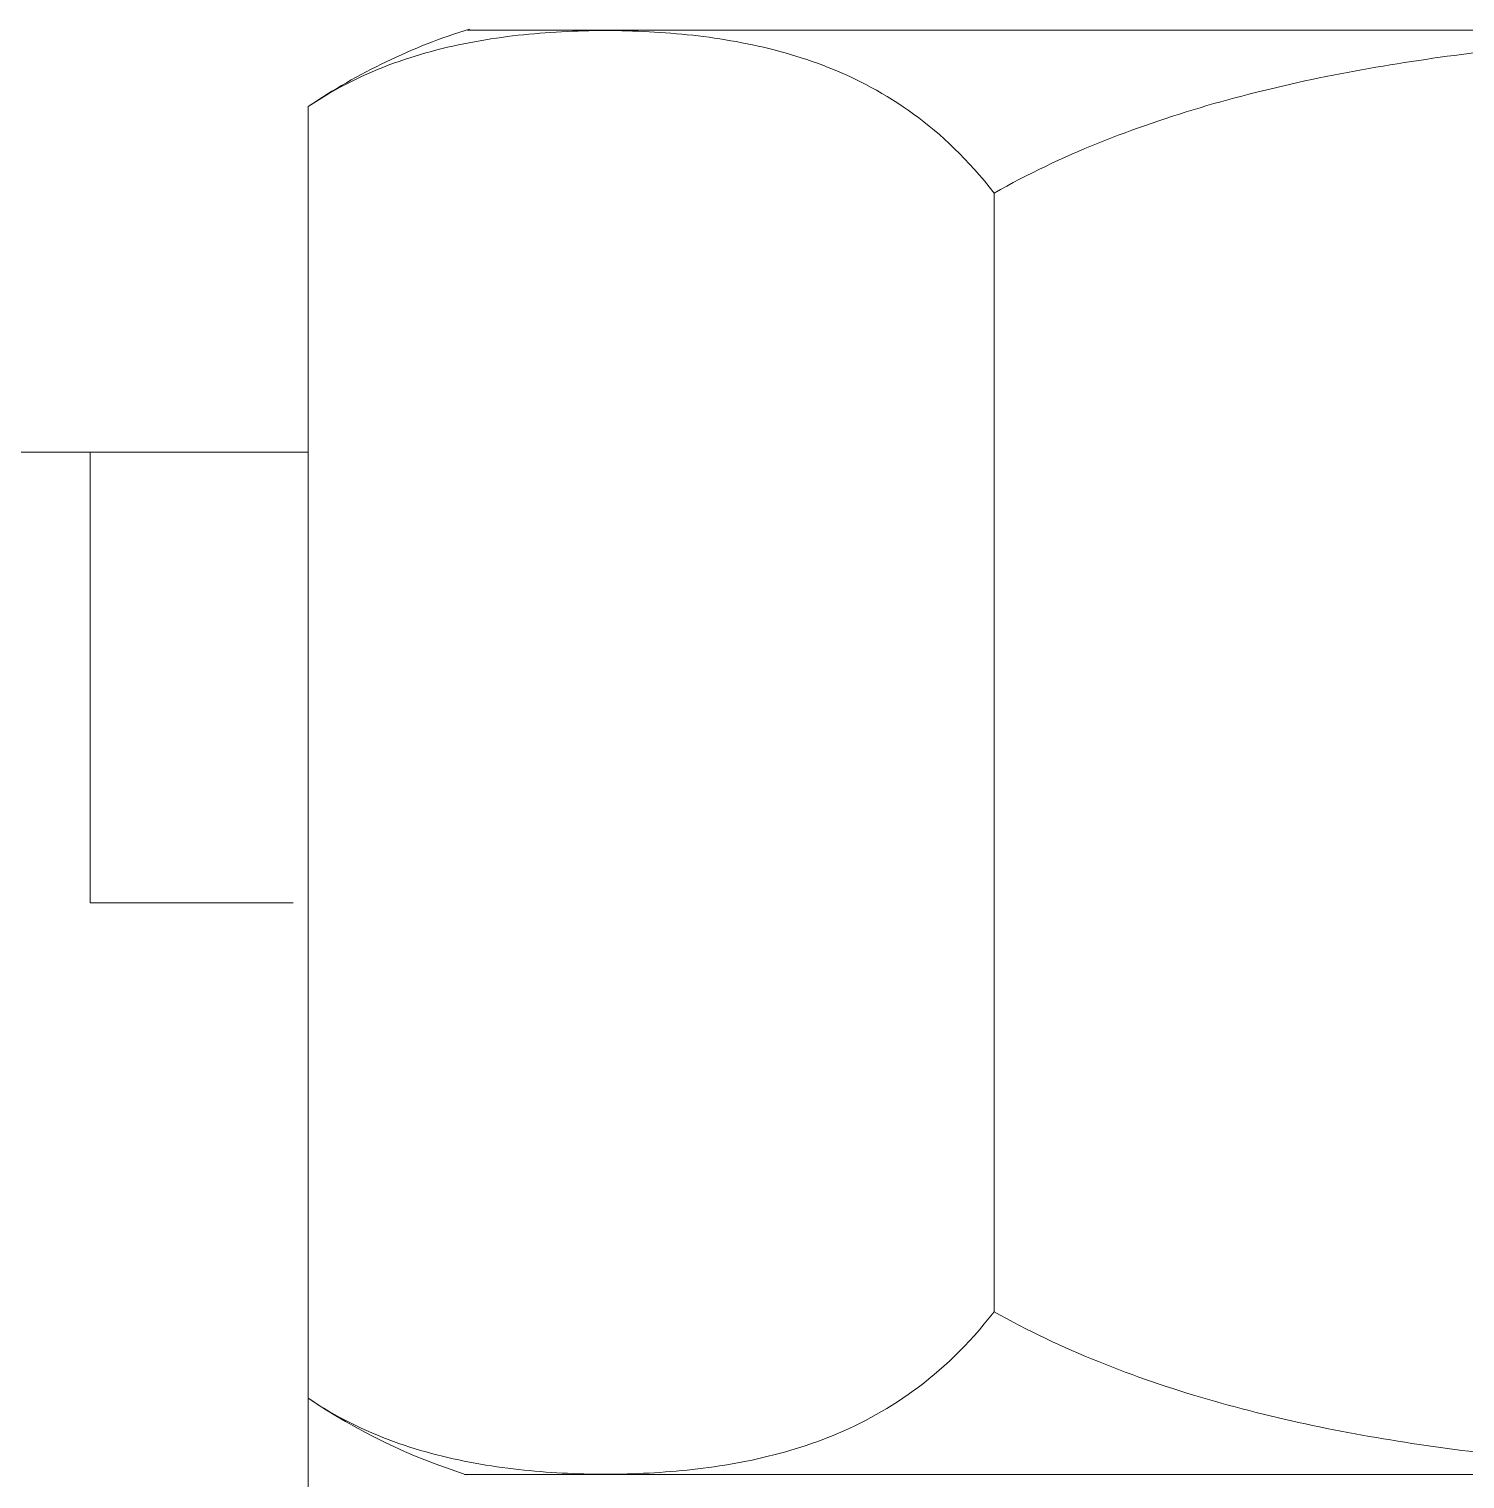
# Model space of a CAD drawing. Extents: x -976302 to -776254, y 5665 to 231437.
# Drawn here: x -803169.89 to -803121.78, y 81936.29 to 81984.87 of the extents above; entities that cross this region are included whole.
import ezdxf

# ---------------------------------------------------------------- set-up
doc = ezdxf.new("R2010")
doc.units = 0
doc.header["$LTSCALE"] = 1000
doc.header["$MEASUREMENT"] = 0

# ---------------------------------------------------------------- blocks, each defined once
blk = doc.blocks.new('*U19')
at = {"color": 7, "linetype": 'Continuous', "lineweight": 15}
for p, q in [((-15797.8494, -17346.0746), (-15797.8494, -17337.537)), ((-15793.316, -17345.5033), (-15793.316, -17338.1084)), ((-15806.238, -17339.8223), (-15797.8494, -17339.8223)), ((-15799.2889, -17339.8223), (-15799.2889, -17342.8005)), ((-15797.9486, -17342.8005), (-15799.2889, -17342.8005)), ((-15797.8493, -17352.033), (-15797.8493, -17343.4954))]:
    blk.add_line(p, q, dxfattribs=at)
for centre, start, end in [((-15795.5814, -17340.8871), 107.26827, 124.07242), ((-15795.5814, -17342.7245), 235.90005, 252.41117)]:
    blk.add_arc(centre, 4.0456, start, end, dxfattribs=at)
for points, knots in [([(-15797.8495, -17337.5371), (-15797.6624, -17337.4104), (-15797.4737, -17337.3195), (-15797.0945, -17337.1813), (-15796.9039, -17337.1342), (-15796.5216, -17337.0682), (-15796.3298, -17337.0492), (-15795.9453, -17337.0312), (-15795.7524, -17337.0324), (-15795.3671, -17337.0555), (-15795.1749, -17337.0774), (-15794.792, -17337.1509), (-15794.6012, -17337.2025), (-15794.2219, -17337.3526), (-15794.0321, -17337.4519), (-15793.664, -17337.7202), (-15793.4856, -17337.8881), (-15793.316, -17338.1084)], [0, 0, 0, 0, 0.125, 0.125, 0.25, 0.25, 0.375, 0.375, 0.5, 0.5, 0.625, 0.625, 0.75, 0.75, 0.875, 0.875, 1, 1, 1, 1]), ([(-15787.3761, -17337.0316), (-15787.3931, -17337.0316), (-15787.9321, -17337.0316), (-15789.0099, -17337.0316), (-15790.5465, -17337.0316), (-15792.0072, -17337.0316), (-15793.3236, -17337.0316), (-15794.4828, -17337.0316), (-15795.4292, -17337.0316), (-15796.1601, -17337.0316), (-15796.6158, -17337.0316), (-15796.8229, -17337.0316), (-15796.7869, -17337.0316), (-15796.7787, -17337.0316)], [0, 0, 0, 0, 0.003434, 0.109279, 0.218194, 0.324038, 0.432953, 0.538797, 0.647712, 0.753557, 0.862471, 0.968316, 1, 1, 1, 1]), ([(-15793.316, -17338.1084), (-15792.8693, -17337.8565), (-15792.3954, -17337.6723), (-15791.4218, -17337.3886), (-15790.9182, -17337.2891), (-15789.912, -17337.1459), (-15789.4066, -17337.1012), (-15788.6465, -17337.0584), (-15788.3928, -17337.0483), (-15787.8849, -17337.0349), (-15787.6318, -17337.0316), (-15787.3761, -17337.0316)], [0, 0, 0, 0, 0.25, 0.25, 0.5, 0.5, 0.75, 0.75, 0.875, 0.875, 1, 1, 1, 1]), ([(-15793.316, -17345.5033), (-15793.4864, -17345.7246), (-15793.6653, -17345.8927), (-15794.034, -17346.1609), (-15794.2249, -17346.2606), (-15794.6053, -17346.4105), (-15794.7959, -17346.4617), (-15795.1776, -17346.5346), (-15795.3687, -17346.5563), (-15795.7513, -17346.5792), (-15795.9428, -17346.5804), (-15796.3261, -17346.5628), (-15796.5179, -17346.544), (-15796.9021, -17346.4779), (-15797.0946, -17346.4304), (-15797.4751, -17346.2916), (-15797.6637, -17346.2004), (-15797.8495, -17346.0746)], [0, 0, 0, 0, 0.125, 0.125, 0.25, 0.25, 0.375, 0.375, 0.5, 0.5, 0.625, 0.625, 0.75, 0.75, 0.875, 0.875, 1, 1, 1, 1]), ([(-15787.3799, -17346.58), (-15787.8882, -17346.58), (-15788.3953, -17346.5675), (-15789.4067, -17346.5104), (-15789.9109, -17346.4658), (-15790.9145, -17346.3232), (-15791.4171, -17346.2242), (-15792.15, -17346.0109), (-15792.3906, -17345.929), (-15792.8626, -17345.7379), (-15793.0951, -17345.6279), (-15793.316, -17345.5033)], [0, 0, 0, 0, 0.25, 0.25, 0.5, 0.5, 0.75, 0.75, 0.875, 0.875, 1, 1, 1, 1]), ([(-15796.8029, -17346.58), (-15796.8043, -17346.58), (-15796.8488, -17346.58), (-15796.6899, -17346.58), (-15796.3111, -17346.58), (-15795.6418, -17346.58), (-15794.7534, -17346.58), (-15793.6442, -17346.58), (-15792.3685, -17346.58), (-15790.9388, -17346.58), (-15789.5988, -17346.58), (-15788.3982, -17346.58), (-15787.7206, -17346.58), (-15787.3799, -17346.58)], [0, 0, 0, 0, 0.003462, 0.1093284, 0.2182649, 0.3241313, 0.4330678, 0.5389342, 0.6478707, 0.7537371, 0.8626737, 0.9309373, 1, 1, 1, 1])]:
    blk.add_open_spline(points, degree=3, knots=knots, dxfattribs=at)

msp = doc.modelspace()

# ---------------------------------------------------------------- block references
at = {"xscale": 5.068799998611212, "yscale": 5.068799998611212, "zscale": 5.068799998611212}
msp.add_blockref('*U19', (-723084.399, 169862.779), dxfattribs=at)
msp.add_blockref('*U19', (-723084.399, 169862.779), dxfattribs=at)

doc.saveas('drawing.dxf')
